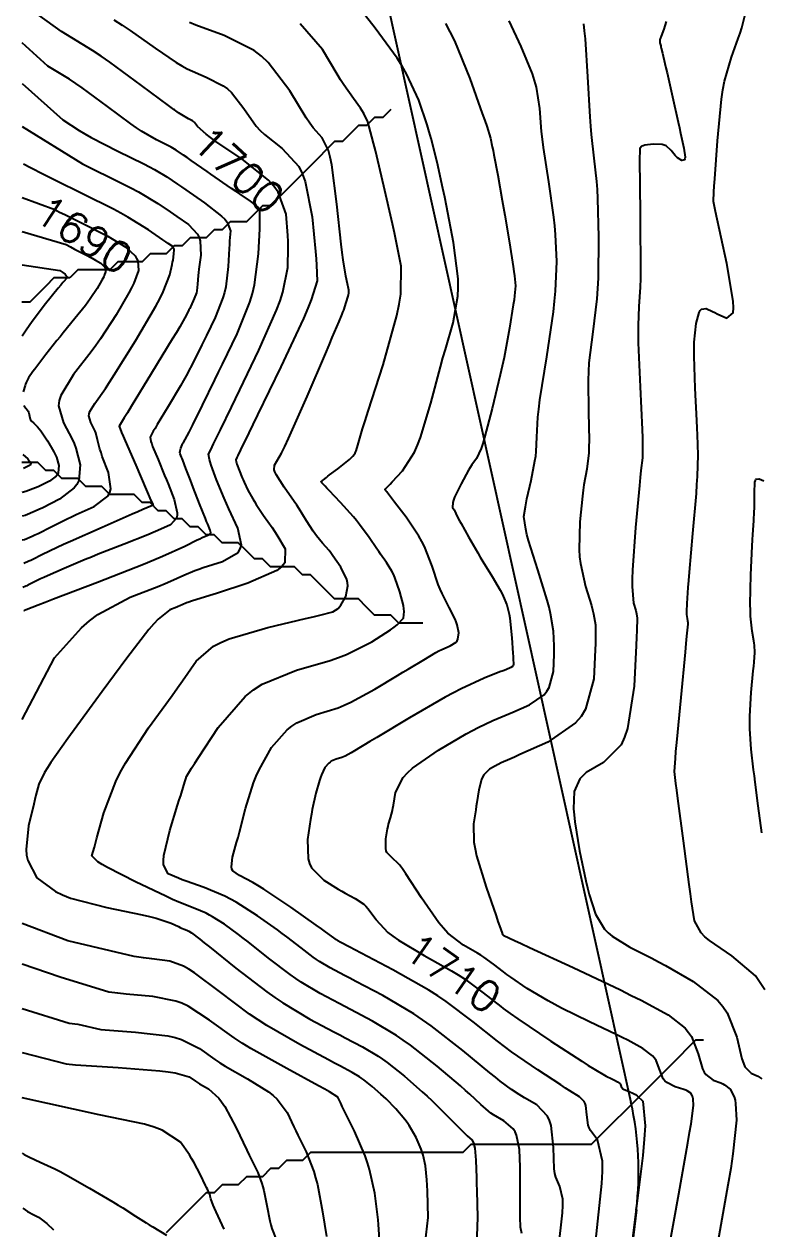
# Model space of a CAD drawing. Header units: metres. Extents: x 837117 to 838479, y 1189012 to 1191015.
# Drawn here: x 838000.2 to 838092.2, y 1190783.4 to 1190933.5 of the extents above; entities that cross this region are included whole.
import ezdxf

# ---------------------------------------------------------------- set-up
doc = ezdxf.new("R2010")
doc.units = ezdxf.units.M
doc.header["$LTSCALE"] = 0.3
for name, color, linetype in [('COTAS 10', 1, 'Continuous'), ('COTAS INT', 252, 'Continuous'), ('DRENAJE', 5, 'Continuous'), ('VIA1', 50, 'Continuous'), ('VIA2', 121, 'Continuous')]:
    doc.layers.add(name, color=color, linetype=linetype)
doc.styles.get("Standard").update_dxf_attribs({"font": 'simplex.shx'})

msp = doc.modelspace()

# ---------------------------------------------------------------- linework, layer by layer
at = {"layer": 'COTAS 10'}
for points in [[(838000, 1190846.84), (838004.03, 1190854.51), (838007.4, 1190858.28), (838008.4, 1190859.14), (838009.44, 1190859.92), (838013.45, 1190862.07), (838017.04, 1190863.47), (838017.82, 1190863.78), (838018.5, 1190864.06), (838020.16, 1190864.81), (838021.52, 1190865.4), (838022.02, 1190865.58), (838022.56, 1190865.77), (838024.95, 1190866.53), (838026.9, 1190867.67), (838027.17, 1190868.1), (838027.32, 1190868.57), (838026.88, 1190870.7), (838025.74, 1190873.11), (838025.45, 1190873.77), (838025.17, 1190874.41), (838024.22, 1190876.7), (838023.54, 1190878.55), (838023.42, 1190878.93), (838023.33, 1190879.25), (838023.24, 1190879.9), (838023.54, 1190880.52), (838023.68, 1190880.83), (838023.85, 1190881.19), (838024.71, 1190882.95), (838026.08, 1190885.77), (838026.58, 1190886.79), (838027.12, 1190887.91), (838029.51, 1190892.84), (838031.71, 1190897.83), (838032.14, 1190899), (838032.49, 1190900.07), (838033.12, 1190903.16), (838033.15, 1190905.69), (838033.13, 1190906.41), (838033.1, 1190907.14), (838032.9, 1190909.82), (838031.89, 1190912.54), (838031.35, 1190913.28), (838030.7, 1190914.02), (838027.42, 1190916.66), (838024.12, 1190918.87), (838023.46, 1190919.35), (838022.92, 1190919.76), (838021.87, 1190920.72), (838021.49, 1190921.22), (838021.37, 1190921.33), (838021.24, 1190921.43), (838020.72, 1190921.69), (838019.48, 1190922.44), (838019, 1190922.78), (838018.9, 1190922.85), (838018.22, 1190923.34), (838014.89, 1190925.85), (838010.92, 1190928.75), (838009.84, 1190929.49), (838008.76, 1190930.21), (838004.89, 1190932.55), (838000, 1190936.07)], [(838052.76, 1190933.57), (838053.31, 1190932.53), (838053.86, 1190931.4), (838055.79, 1190926.69), (838057.33, 1190922.36), (838057.64, 1190921.49), (838057.89, 1190920.75), (838058.37, 1190919.27), (838058.59, 1190918.21), (838058.68, 1190917.75), (838058.78, 1190917.21), (838059.27, 1190914.65), (838059.84, 1190911.5), (838060, 1190910.6), (838060.16, 1190909.68), (838060.73, 1190906.24), (838061.19, 1190903.27), (838061.28, 1190902.64), (838061.36, 1190902.1), (838061.48, 1190900.86), (838061.37, 1190899.64), (838061.3, 1190899.11), (838061.21, 1190898.5), (838060.74, 1190895.58), (838060.06, 1190891.94), (838059.83, 1190890.87), (838059.59, 1190889.77), (838058.59, 1190885.58), (838057.62, 1190881.97), (838057.39, 1190881.24), (838057.19, 1190880.62), (838056.61, 1190879.37), (838056.04, 1190878.58), (838055.84, 1190878.26), (838055.62, 1190877.89), (838054.69, 1190876.2), (838053.9, 1190874.54), (838053.76, 1190874.19), (838053.67, 1190873.9), (838053.65, 1190873.27), (838053.85, 1190872.97), (838053.9, 1190872.89), (838053.94, 1190872.81), (838054.06, 1190872.51), (838054.35, 1190871.89), (838054.51, 1190871.6), (838054.69, 1190871.26), (838055.63, 1190869.6), (838056.77, 1190867.63), (838057.09, 1190867.09), (838057.41, 1190866.55), (838058.57, 1190864.65), (838059.56, 1190862.96), (838059.77, 1190862.57), (838059.96, 1190862.2), (838060.42, 1190861.12), (838060.69, 1190859.96), (838060.76, 1190859.53), (838060.82, 1190859.07), (838061.02, 1190857.02), (838061.16, 1190855.1), (838061.18, 1190854.71), (838061.2, 1190854.39), (838061.23, 1190853.74), (838061.17, 1190853.54), (838061.14, 1190853.49), (838061.1, 1190853.45), (838060.91, 1190853.32), (838060.26, 1190853.05), (838059.94, 1190852.92), (838059.54, 1190852.77), (838057.59, 1190852), (838054.73, 1190850.68), (838053.75, 1190850.18), (838052.71, 1190849.61), (838048.29, 1190847.06), (838044.18, 1190844.6), (838043.33, 1190844.09), (838042.6, 1190843.66), (838041, 1190842.7), (838040.24, 1190842.28), (838040.04, 1190842.19), (838039.84, 1190842.11), (838039.15, 1190841.89), (838038.53, 1190841.64), (838038.38, 1190841.53), (838038.23, 1190841.41), (838037.74, 1190840.85), (838037.29, 1190839.95), (838037.17, 1190839.63), (838037.05, 1190839.26), (838036.6, 1190837.66), (838036.16, 1190835.65), (838036.05, 1190835.04), (838035.93, 1190834.4), (838035.54, 1190831.88), (838035.63, 1190829.47), (838035.81, 1190828.9), (838036.07, 1190828.38), (838037.59, 1190826.84), (838039.4, 1190825.72), (838039.84, 1190825.46), (838040.25, 1190825.23), (838041.51, 1190824.55), (838042.56, 1190823.83), (838042.84, 1190823.57), (838043.12, 1190823.27), (838044.06, 1190821.98), (838044.08, 1190821.94), (838045.57, 1190820.33), (838046.18, 1190819.85), (838046.88, 1190819.36), (838050.09, 1190817.46), (838053.52, 1190815.53), (838054.35, 1190815.02), (838055.12, 1190814.52), (838057.46, 1190812.79), (838059.64, 1190811.1), (838059.96, 1190810.85), (838060.83, 1190810.22), (838061.78, 1190809.55), (838065.87, 1190806.78), (838069.73, 1190804.26), (838070.54, 1190803.74), (838071.23, 1190803.31), (838072.78, 1190802.41), (838073.5, 1190802.07), (838073.66, 1190801.99), (838073.81, 1190801.92), (838074.21, 1190801.7), (838074.47, 1190801.5), (838074.52, 1190801.44), (838074.57, 1190801.37), (838074.67, 1190801.11), (838074.84, 1190800.85), (838074.93, 1190800.79), (838075.04, 1190800.73), (838075.58, 1190800.53), (838076.26, 1190800.23), (838076.45, 1190800.11), (838076.65, 1190799.97), (838077.37, 1190799.31), (838077.62, 1190796.22), (838077.52, 1190794.55), (838077.34, 1190792.52), (838076.07, 1190782.24)], [(838000, 1190911.87), (838004.07, 1190910.37), (838004.67, 1190910.06), (838005.3, 1190909.74), (838007.73, 1190908.55), (838010.08, 1190907.35), (838010.66, 1190907.04), (838011.21, 1190906.73), (838012.91, 1190905.67), (838014.07, 1190904.6), (838014.26, 1190904.29), (838014.41, 1190903.98), (838014.48, 1190902.79), (838013.9, 1190901.19), (838013.62, 1190900.62), (838013.3, 1190900), (838011.73, 1190897.27), (838009.77, 1190894.25), (838009.2, 1190893.44), (838008.61, 1190892.64), (838006.41, 1190889.83), (838004.82, 1190887.23), (838004.63, 1190886.57), (838004.55, 1190885.93), (838005.14, 1190883.79), (838006.25, 1190881.78), (838006.49, 1190881.22), (838006.7, 1190880.65), (838007.24, 1190878.56), (838007.06, 1190876.61), (838006.82, 1190876.14), (838006.5, 1190875.69), (838004.66, 1190874.28), (838002.56, 1190873.22), (838002.08, 1190872.99), (838001.64, 1190872.79), (838000.38, 1190872.27), (838000, 1190872.17)], [(838092.19, 1190832.73), (838091.72, 1190836.11), (838091.34, 1190839.04), (838091.25, 1190839.81), (838091.15, 1190840.56), (838090.85, 1190843.13), (838090.68, 1190845.7), (838090.67, 1190846.47), (838090.68, 1190847.25), (838090.87, 1190850.23), (838091.12, 1190852.89), (838091.17, 1190853.47), (838091.21, 1190853.97), (838091.29, 1190855.21), (838091.25, 1190856.09), (838091.22, 1190856.37), (838091.18, 1190856.66), (838090.96, 1190857.84), (838090.77, 1190859.7), (838090.75, 1190860.41), (838090.74, 1190861.21), (838090.82, 1190864.85), (838090.98, 1190868.44), (838091.02, 1190869.21), (838091.06, 1190869.9), (838091.17, 1190871.58), (838091.24, 1190872.77), (838091.25, 1190873.15), (838091.26, 1190873.54), (838091.26, 1190875.1), (838091.32, 1190876.4), (838091.38, 1190876.62), (838091.45, 1190876.77), (838091.84, 1190876.84), (838092.44, 1190876.58)], [(838050.09, 1190780.49), (838050.61, 1190784.82), (838050.51, 1190788.1), (838050.48, 1190788.84), (838050.44, 1190789.5), (838050.27, 1190791.25), (838049.98, 1190792.57), (838049.86, 1190792.95), (838049.72, 1190793.33), (838049.09, 1190794.79), (838048.25, 1190796.26), (838047.98, 1190796.65), (838047.7, 1190797.03), (838046.56, 1190798.36), (838045.35, 1190799.57), (838045.03, 1190799.87), (838044.71, 1190800.17), (838043.62, 1190801.13), (838042.59, 1190801.94), (838042.32, 1190802.13), (838042.05, 1190802.31), (838041.13, 1190802.86), (838039.59, 1190803.68), (838038.94, 1190804.03), (838038.18, 1190804.43), (838034.61, 1190806.34), (838030.51, 1190808.72), (838029.41, 1190809.43), (838028.34, 1190810.15), (838024.61, 1190812.94), (838021.46, 1190815.29), (838020.76, 1190815.75), (838020.12, 1190816.12), (838018.42, 1190816.75), (838016.14, 1190817.02), (838015.13, 1190817.16), (838013.97, 1190817.33), (838005.68, 1190819.26), (838000, 1190821.43)], [(838000, 1190792.82), (838000.27, 1190792.65), (838000.58, 1190792.47), (838000.91, 1190792.3), (838002.26, 1190791.7), (838004.09, 1190790.85), (838004.73, 1190790.52), (838005.42, 1190790.15), (838008.39, 1190788.47), (838011.3, 1190786.75), (838011.96, 1190786.36), (838012.55, 1190786), (838014.14, 1190784.99), (838015.44, 1190784.15), (838015.84, 1190783.9), (838016.27, 1190783.63), (838017.98, 1190782.6)]]:
    msp.add_lwpolyline(points, dxfattribs=at)
at = {"layer": 'COTAS INT'}
for points in [[(838071.46, 1190781.6), (838072.26, 1190789.04), (838072.32, 1190790.55), (838072.31, 1190791.83), (838071.7, 1190794.49), (838070.84, 1190795.64), (838070.68, 1190795.98), (838070.55, 1190796.32), (838070.36, 1190797.61), (838070.23, 1190798.75), (838070.15, 1190799.01), (838070.04, 1190799.24), (838069.47, 1190799.83), (838068.24, 1190800.59), (838067.72, 1190800.93), (838067.11, 1190801.32), (838064.28, 1190803.18), (838061, 1190805.46), (838060.12, 1190806.1), (838059.25, 1190806.76), (838056.19, 1190809.2), (838052.84, 1190811.71), (838051.79, 1190812.41), (838050.68, 1190813.11), (838046.19, 1190815.65), (838042.24, 1190817.74), (838041.46, 1190818.15), (838040.82, 1190818.49), (838039.65, 1190819.11), (838039.36, 1190819.28), (838039.27, 1190819.34), (838039.19, 1190819.4), (838038.86, 1190819.65), (838037.82, 1190820.4), (838037.29, 1190820.77), (838036.65, 1190821.22), (838033.47, 1190823.45), (838030.12, 1190825.7), (838029.39, 1190826.16), (838028.74, 1190826.55), (838027.07, 1190827.4), (838026.26, 1190827.99), (838026.14, 1190828.22), (838026.07, 1190828.49), (838026.21, 1190829.71), (838026.73, 1190831.51), (838026.9, 1190832.13), (838027.08, 1190832.82), (838027.82, 1190835.76), (838028.82, 1190838.94), (838029.16, 1190839.77), (838029.52, 1190840.59), (838031.09, 1190843.34), (838033.01, 1190845.56), (838033.6, 1190846.03), (838034.22, 1190846.45), (838036.66, 1190847.45), (838039.37, 1190848.3), (838040.15, 1190848.63), (838040.95, 1190848.99), (838043.96, 1190850.62), (838046.77, 1190852.33), (838047.45, 1190852.74), (838048.09, 1190853.13), (838050.05, 1190854.3), (838051.57, 1190855.18), (838051.94, 1190855.38), (838052.29, 1190855.55), (838053.35, 1190856.04), (838054.07, 1190856.5), (838054.21, 1190856.66), (838054.31, 1190856.84), (838054.44, 1190857.63), (838054.21, 1190858.66), (838054.09, 1190859), (838053.95, 1190859.35), (838053.21, 1190860.8), (838052.33, 1190862.56), (838052.09, 1190863.1), (838051.86, 1190863.68), (838051.08, 1190865.96), (838050.12, 1190868.38), (838049.79, 1190869.04), (838049.42, 1190869.7), (838047.85, 1190872.04), (838046.42, 1190873.91), (838046.14, 1190874.27), (838045.92, 1190874.57), (838045.52, 1190875.1), (838045.46, 1190875.19), (838045.43, 1190875.22), (838045.41, 1190875.24), (838045.31, 1190875.35), (838045.25, 1190875.45), (838045.24, 1190875.47), (838045.24, 1190875.5), (838045.29, 1190875.57), (838045.66, 1190875.95), (838045.86, 1190876.17), (838046.11, 1190876.44), (838047.38, 1190877.82), (838048.88, 1190880.16), (838049.27, 1190881.02), (838049.65, 1190881.99), (838050.95, 1190886.27), (838052.13, 1190890.78), (838052.44, 1190891.9), (838052.74, 1190892.95), (838053.73, 1190896.27), (838054.31, 1190899.58), (838054.34, 1190900.64), (838054.32, 1190901.76), (838053.76, 1190906.29), (838052.88, 1190910.82), (838052.66, 1190911.93), (838052.44, 1190912.99), (838051.72, 1190916.29), (838050.96, 1190919.24), (838050.72, 1190920.07), (838050.46, 1190920.91), (838049.42, 1190923.99), (838047.9, 1190927.27), (838047.34, 1190928.23), (838046.72, 1190929.22), (838043.99, 1190932.99), (838041.42, 1190936.24)], [(838092.54, 1190813.15), (838091.99, 1190814.06), (838091.37, 1190814.9), (838088.45, 1190817.39), (838085.64, 1190819.3), (838085.09, 1190819.78), (838084.63, 1190820.25), (838083.78, 1190821.75), (838083.43, 1190824.11), (838083.29, 1190825.12), (838083.14, 1190826.28), (838082.41, 1190831.75), (838081.73, 1190837), (838081.59, 1190838.03), (838081.48, 1190838.87), (838081.29, 1190840.37), (838081.4, 1190841.97), (838081.47, 1190842.87), (838081.57, 1190843.97), (838082.11, 1190849.6), (838082.66, 1190855.23), (838082.77, 1190856.32), (838082.85, 1190857.21), (838082.99, 1190858.73), (838082.98, 1190858.97), (838082.97, 1190859.04), (838082.96, 1190859.12), (838082.9, 1190859.43), (838082.85, 1190859.92), (838082.84, 1190860.11), (838082.84, 1190860.32), (838082.87, 1190861.28), (838083.01, 1190863.3), (838083.08, 1190864.18), (838083.17, 1190865.19), (838083.6, 1190870.02), (838084.02, 1190875), (838084.1, 1190876.13), (838084.16, 1190877.13), (838084.23, 1190879.83), (838084.15, 1190882.29), (838084.12, 1190883.15), (838084.07, 1190884.09), (838083.87, 1190888.11), (838083.73, 1190892.1), (838083.74, 1190893.02), (838083.76, 1190893.85), (838083.98, 1190896.17), (838084.38, 1190897.54), (838084.51, 1190897.78), (838084.66, 1190897.95), (838085.26, 1190898.04), (838086.05, 1190897.67), (838086.32, 1190897.54), (838086.6, 1190897.4), (838087.8, 1190896.83), (838088.6, 1190897.49), (838088.65, 1190898.13), (838088.61, 1190898.97), (838087.82, 1190903.66), (838086.41, 1190910.15), (838086.14, 1190911.37), (838086.21, 1190912.57), (838086.26, 1190913.31), (838086.32, 1190914.22), (838086.64, 1190918.95), (838087.15, 1190924.11), (838087.33, 1190925.3), (838087.53, 1190926.37), (838088.38, 1190929.35), (838089.25, 1190931.68), (838089.46, 1190932.35), (838089.67, 1190933.02), (838090.3, 1190935.51)], [(838011.42, 1190934), (838012.48, 1190933.33), (838013.48, 1190932.68), (838016.57, 1190930.49), (838019.18, 1190928.68), (838019.88, 1190928.27), (838020.57, 1190927.9), (838022.95, 1190926.88), (838025.07, 1190925.81), (838025.59, 1190925.41), (838026.08, 1190924.96), (838027.61, 1190922.95), (838029.16, 1190920.78), (838029.66, 1190920.23), (838030.2, 1190919.71), (838032.41, 1190917.99), (838034.46, 1190915.72), (838034.9, 1190914.85), (838035.27, 1190913.88), (838036.16, 1190909.48), (838036.57, 1190905.16), (838036.64, 1190904.23), (838036.7, 1190903.43), (838036.76, 1190901.49), (838036.03, 1190899.14), (838035.59, 1190898.07), (838035.05, 1190896.82), (838032.23, 1190890.79), (838029.34, 1190884.81), (838028.75, 1190883.6), (838028.26, 1190882.57), (838027.23, 1190880.46), (838026.88, 1190879.74), (838026.81, 1190879.59), (838026.75, 1190879.47), (838026.63, 1190879.21), (838026.67, 1190878.95), (838026.7, 1190878.82), (838026.75, 1190878.66), (838027.03, 1190877.91), (838027.42, 1190876.97), (838027.54, 1190876.7), (838027.66, 1190876.43), (838028.13, 1190875.43), (838028.74, 1190874.33), (838028.94, 1190873.99), (838029.16, 1190873.65), (838030.09, 1190872.28), (838031.14, 1190870.77), (838031.43, 1190870.32), (838031.72, 1190869.86), (838032.79, 1190868.11), (838032.74, 1190866.35), (838032.32, 1190865.88), (838031.73, 1190865.42), (838028.14, 1190863.83), (838024.21, 1190862.55), (838023.4, 1190862.29), (838022.71, 1190862.07), (838021.23, 1190861.61), (838020.64, 1190861.42), (838020.5, 1190861.37), (838020.38, 1190861.32), (838020.04, 1190861.18), (838019.63, 1190861), (838019.46, 1190860.93), (838019.28, 1190860.85), (838018.39, 1190860.51), (838016.94, 1190859.34), (838016.39, 1190858.75), (838015.78, 1190858.04), (838013.03, 1190854.49), (838009.98, 1190850.33), (838009.17, 1190849.24), (838008.39, 1190848.17), (838005.7, 1190844.49), (838003.58, 1190841.48), (838003.15, 1190840.82), (838002.79, 1190840.25), (838002.08, 1190838.8), (838001.72, 1190837.43), (838001.59, 1190836.9), (838001.44, 1190836.3), (838000.78, 1190833.58), (838000.48, 1190830.67), (838000.56, 1190829.96), (838000.71, 1190829.28), (838001.84, 1190827.13), (838004.14, 1190825.41), (838005.03, 1190824.99), (838006.03, 1190824.6), (838010.54, 1190823.42), (838014.96, 1190822.51), (838015.89, 1190822.29), (838016.7, 1190822.09), (838018.58, 1190821.48), (838019.49, 1190821.04), (838019.69, 1190820.95), (838019.87, 1190820.87), (838020.31, 1190820.69), (838020.61, 1190820.56), (838020.7, 1190820.52), (838020.78, 1190820.48), (838021.09, 1190820.28), (838022.13, 1190819.47), (838022.68, 1190819.04), (838023.33, 1190818.51), (838026.62, 1190815.87), (838030.48, 1190812.93), (838031.49, 1190812.22), (838032.48, 1190811.55), (838035.87, 1190809.53), (838038.84, 1190807.95), (838039.57, 1190807.56), (838040.25, 1190807.19), (838042.4, 1190806.06), (838044.35, 1190804.9), (838044.91, 1190804.51), (838045.49, 1190804.1), (838047.66, 1190802.4), (838049.86, 1190800.48), (838050.46, 1190799.93), (838051.05, 1190799.37), (838053.13, 1190797.31), (838054.82, 1190795.59), (838055.16, 1190795.25), (838055.45, 1190794.96), (838056.07, 1190794.44), (838056.3, 1190793.97), (838056.35, 1190793.73), (838056.4, 1190793.43), (838056.53, 1190791.93), (838056.62, 1190789.73), (838056.64, 1190788.98), (838056.66, 1190788.18), (838056.74, 1190784.8), (838056.61, 1190781.34)], [(838062.28, 1190782.83), (838062.12, 1190783.58), (838062.1, 1190783.98), (838062.08, 1190784.47), (838062.07, 1190786.89), (838062.08, 1190789.68), (838062.08, 1190790.39), (838062.07, 1190791.06), (838061.99, 1190793.28), (838061.62, 1190795.07), (838061.43, 1190795.47), (838061.2, 1190795.84), (838060.04, 1190796.83), (838058.74, 1190797.59), (838058.42, 1190797.82), (838058.11, 1190798.04), (838057.16, 1190798.89), (838055.81, 1190800.15), (838055.26, 1190800.64), (838054.63, 1190801.19), (838051.7, 1190803.66), (838048.38, 1190806.26), (838047.5, 1190806.89), (838046.64, 1190807.48), (838043.66, 1190809.26), (838040.92, 1190810.71), (838040.2, 1190811.09), (838039.5, 1190811.46), (838037.13, 1190812.72), (838034.77, 1190814.13), (838034.09, 1190814.59), (838033.38, 1190815.08), (838030.7, 1190817.13), (838028.16, 1190819.14), (838027.55, 1190819.62), (838026.97, 1190820.05), (838025.22, 1190821.34), (838023.73, 1190822.27), (838023.33, 1190822.49), (838022.93, 1190822.7), (838021.5, 1190823.3), (838019.51, 1190824.1), (838018.75, 1190824.44), (838017.91, 1190824.82), (838014.11, 1190826.62), (838010.62, 1190828.4), (838009.96, 1190828.78), (838009.45, 1190829.1), (838008.69, 1190829.86), (838009, 1190830.93), (838009.15, 1190831.46), (838009.32, 1190832.09), (838010.18, 1190835.2), (838011.66, 1190839.11), (838012.23, 1190840.25), (838012.87, 1190841.41), (838015.75, 1190845.81), (838018.69, 1190849.85), (838019.36, 1190850.79), (838019.97, 1190851.65), (838021.68, 1190854.13), (838023.85, 1190855.97), (838024.76, 1190856.43), (838025.79, 1190856.88), (838030.62, 1190858.32), (838035.32, 1190859.42), (838036.28, 1190859.65), (838037.08, 1190859.84), (838038.73, 1190860.27), (838039.38, 1190860.69), (838039.56, 1190860.87), (838039.73, 1190861.09), (838040.33, 1190862.15), (838040.6, 1190863.49), (838040.55, 1190863.88), (838040.46, 1190864.28), (838039.73, 1190865.81), (838038.73, 1190867.25), (838038.48, 1190867.59), (838038.24, 1190867.9), (838037.44, 1190868.83), (838036.69, 1190869.71), (838036.48, 1190870), (838036.26, 1190870.31), (838035.45, 1190871.6), (838034.51, 1190873.1), (838034.22, 1190873.54), (838033.91, 1190874.01), (838032.66, 1190875.8), (838031.65, 1190877.37), (838031.49, 1190877.69), (838031.39, 1190877.96), (838031.46, 1190878.55), (838032.33, 1190880.02), (838032.73, 1190880.85), (838033.2, 1190881.87), (838035.5, 1190887.07), (838037.79, 1190892.4), (838038.26, 1190893.5), (838038.65, 1190894.43), (838039.5, 1190896.42), (838039.88, 1190897.34), (838039.97, 1190897.59), (838040.07, 1190897.85), (838040.39, 1190898.79), (838040.62, 1190899.6), (838040.67, 1190899.78), (838040.7, 1190899.94), (838040.72, 1190900.33), (838040.63, 1190900.75), (838040.59, 1190900.93), (838040.54, 1190901.13), (838040.33, 1190902.07), (838040, 1190904.13), (838039.89, 1190905.03), (838039.77, 1190906.07), (838039.23, 1190911.06), (838038.58, 1190915.93), (838038.39, 1190916.9), (838038.19, 1190917.72), (838037.4, 1190919.31), (838036.28, 1190920.54), (838035.86, 1190921.12), (838035.4, 1190921.81), (838033.35, 1190925.18), (838030.67, 1190928.7), (838029.81, 1190929.49), (838028.9, 1190930.2), (838025.18, 1190932.07), (838021.65, 1190933.35), (838020.85, 1190933.69)], [(838066.85, 1190780.96), (838067.33, 1190785.4), (838067.36, 1190786.31), (838067.36, 1190787.07), (838066.99, 1190788.66), (838066.49, 1190789.81), (838066.39, 1190790.3), (838066.32, 1190790.87), (838066.23, 1190793.54), (838065.94, 1190796.28), (838065.73, 1190796.89), (838065.48, 1190797.43), (838064.12, 1190798.83), (838062.6, 1190799.72), (838062.25, 1190799.93), (838061.92, 1190800.13), (838060.98, 1190800.73), (838059.58, 1190801.78), (838058.98, 1190802.27), (838058.27, 1190802.84), (838054.93, 1190805.61), (838050.98, 1190808.68), (838049.89, 1190809.44), (838048.81, 1190810.17), (838044.93, 1190812.45), (838041.58, 1190814.22), (838040.83, 1190814.62), (838040.16, 1190814.97), (838038.39, 1190815.91), (838037.07, 1190816.7), (838036.68, 1190816.96), (838036.28, 1190817.24), (838034.78, 1190818.39), (838032.99, 1190819.77), (838032.42, 1190820.2), (838031.81, 1190820.64), (838029.34, 1190822.39), (838026.68, 1190824.07), (838025.96, 1190824.47), (838025.24, 1190824.83), (838022.68, 1190825.9), (838020.46, 1190826.7), (838019.95, 1190826.89), (838019.48, 1190827.07), (838018.19, 1190827.63), (838017.61, 1190828.75), (838017.61, 1190829.29), (838017.66, 1190829.92), (838018.4, 1190833.03), (838019.38, 1190836.18), (838019.58, 1190836.83), (838019.76, 1190837.39), (838020.15, 1190838.65), (838020.33, 1190839.22), (838020.36, 1190839.34), (838020.4, 1190839.45), (838020.48, 1190839.74), (838021.11, 1190840.8), (838021.5, 1190841.39), (838021.97, 1190842.12), (838024.44, 1190845.83), (838027.79, 1190849.71), (838028.83, 1190850.54), (838029.9, 1190851.26), (838034.17, 1190853.01), (838038.39, 1190854.19), (838039.44, 1190854.56), (838040.43, 1190854.96), (838043.59, 1190856.53), (838045.9, 1190858.02), (838046.36, 1190858.35), (838046.75, 1190858.65), (838047.51, 1190859.46), (838047.6, 1190860.32), (838047.57, 1190860.65), (838047.51, 1190861.03), (838047.06, 1190862.75), (838046.44, 1190864.52), (838046.26, 1190864.94), (838046.08, 1190865.32), (838045.42, 1190866.42), (838044.67, 1190867.43), (838044.44, 1190867.76), (838044.2, 1190868.11), (838043.24, 1190869.53), (838042.06, 1190871.15), (838041.68, 1190871.62), (838041.28, 1190872.1), (838039.66, 1190873.88), (838038.24, 1190875.37), (838037.97, 1190875.66), (838037.75, 1190875.9), (838037.38, 1190876.29), (838037.35, 1190876.33), (838037.34, 1190876.36), (838037.3, 1190876.41), (838037.28, 1190876.46), (838037.28, 1190876.47), (838037.28, 1190876.48), (838037.3, 1190876.52), (838037.37, 1190876.56), (838037.4, 1190876.58), (838037.43, 1190876.61), (838037.57, 1190876.72), (838037.94, 1190877.01), (838038.11, 1190877.15), (838038.32, 1190877.31), (838039.34, 1190878.08), (838040.37, 1190878.89), (838040.59, 1190879.07), (838040.78, 1190879.23), (838041.23, 1190879.64), (838041.48, 1190880.03), (838041.55, 1190880.17), (838041.61, 1190880.33), (838041.83, 1190881.04), (838042.43, 1190883.07), (838042.74, 1190884.07), (838043.12, 1190885.24), (838044.97, 1190891.04), (838046.7, 1190897.19), (838046.98, 1190898.59), (838047.19, 1190899.85), (838047.24, 1190903.31), (838046.61, 1190906.42), (838046.39, 1190907.46), (838046.14, 1190908.59), (838045.07, 1190913.31), (838044.02, 1190917.72), (838043.79, 1190918.65), (838043.59, 1190919.45), (838043.06, 1190921.29), (838042.56, 1190922.36), (838042.38, 1190922.67), (838042.18, 1190922.99), (838041.29, 1190924.21), (838040.08, 1190925.92), (838039.68, 1190926.55), (838039.24, 1190927.25), (838037.41, 1190930.32), (838034.64, 1190933.52)], [(838080.5, 1190780.39), (838081.82, 1190787.75), (838082.96, 1190794.1), (838083.18, 1190795.39), (838083.36, 1190796.49), (838083.65, 1190798.76), (838083.61, 1190799.59), (838083.58, 1190799.77), (838083.54, 1190799.93), (838083.34, 1190800.31), (838082.89, 1190800.58), (838082.69, 1190800.66), (838082.46, 1190800.75), (838081.39, 1190801.08), (838080.32, 1190801.61), (838080.09, 1190801.82), (838079.9, 1190802.06), (838079.46, 1190803.16), (838079, 1190804.35), (838078.79, 1190804.65), (838078.54, 1190804.94), (838077.35, 1190805.87), (838075.47, 1190806.89), (838074.79, 1190807.24), (838074.03, 1190807.61), (838070.72, 1190809.18), (838067.23, 1190810.88), (838066.37, 1190811.33), (838065.55, 1190811.78), (838062.95, 1190813.35), (838060.9, 1190814.75), (838060.42, 1190815.09), (838059.98, 1190815.4), (838058.72, 1190816.38), (838057.55, 1190817.25), (838057.16, 1190817.5), (838056.74, 1190817.75), (838055.02, 1190818.72), (838053.06, 1190820.24), (838052.49, 1190820.84), (838051.92, 1190821.52), (838049.76, 1190824.64), (838047.83, 1190827.63), (838047.4, 1190828.23), (838047.01, 1190828.73), (838046, 1190829.73), (838045.46, 1190830.28), (838045.37, 1190830.5), (838045.31, 1190830.76), (838045.33, 1190831.96), (838045.54, 1190833.22), (838045.6, 1190833.51), (838045.66, 1190833.79), (838045.9, 1190834.61), (838046.14, 1190835.5), (838046.21, 1190835.82), (838046.27, 1190836.18), (838046.52, 1190837.74), (838047.48, 1190839.63), (838048.01, 1190840.19), (838048.65, 1190840.77), (838051.89, 1190843.03), (838055.34, 1190845.04), (838056.11, 1190845.47), (838056.81, 1190845.84), (838058.65, 1190846.73), (838060.16, 1190847.34), (838060.64, 1190847.55), (838061.15, 1190847.76), (838063.21, 1190848.68), (838065.04, 1190849.93), (838065.4, 1190850.36), (838065.69, 1190850.83), (838066.23, 1190852.82), (838066.31, 1190854.95), (838066.31, 1190855.5), (838066.31, 1190856.04), (838066.23, 1190857.84), (838065.85, 1190860.04), (838065.66, 1190860.83), (838065.42, 1190861.7), (838064.25, 1190865.5), (838063.12, 1190869.14), (838062.91, 1190869.91), (838062.75, 1190870.57), (838062.53, 1190872.13), (838062.72, 1190873.36), (838062.81, 1190873.82), (838062.91, 1190874.34), (838063.43, 1190876.63), (838063.91, 1190879.06), (838064, 1190879.66), (838064.06, 1190880.23), (838064.12, 1190882.01), (838064.26, 1190884.5), (838064.38, 1190885.51), (838064.53, 1190886.67), (838065.37, 1190892.01), (838066.2, 1190897.64), (838066.36, 1190898.98), (838066.48, 1190900.22), (838066.65, 1190903.9), (838066.47, 1190907.28), (838066.37, 1190908.33), (838066.24, 1190909.44), (838065.62, 1190913.84), (838064.98, 1190918.12), (838064.85, 1190919.14), (838064.74, 1190920.09), (838064.5, 1190922.96), (838064.08, 1190925.62), (838063.86, 1190926.44), (838063.58, 1190927.29), (838062.18, 1190930.69), (838060.71, 1190933.88)], [(838069.94, 1190933.52), (838070.05, 1190932.65), (838070.16, 1190931.64), (838070.47, 1190926.89), (838070.74, 1190921.93), (838070.82, 1190920.78), (838070.91, 1190919.74), (838071.26, 1190916.79), (838071.57, 1190913.89), (838071.64, 1190912.86), (838071.7, 1190911.75), (838071.83, 1190906.93), (838071.77, 1190901.82), (838071.7, 1190900.52), (838071.61, 1190899.27), (838071.12, 1190895.15), (838070.64, 1190891.3), (838070.57, 1190890.22), (838070.52, 1190889.14), (838070.56, 1190885.15), (838070.66, 1190881.61), (838070.64, 1190880.8), (838070.61, 1190880.06), (838070.36, 1190878.04), (838070.01, 1190876.1), (838069.91, 1190875.42), (838069.82, 1190874.67), (838069.49, 1190871.46), (838069.41, 1190868.02), (838069.47, 1190867.13), (838069.57, 1190866.28), (838070.22, 1190863.42), (838070.94, 1190861.06), (838071.09, 1190860.52), (838071.21, 1190860.03), (838071.45, 1190858.66), (838071.46, 1190856.98), (838071.45, 1190856.3), (838071.42, 1190855.52), (838071.24, 1190851.9), (838070.21, 1190848.12), (838069.65, 1190847.23), (838068.97, 1190846.41), (838065.5, 1190844.04), (838062.03, 1190842.48), (838061.34, 1190842.17), (838060.77, 1190841.92), (838059.71, 1190841.45), (838059.31, 1190841.26), (838059.16, 1190841.18), (838058.99, 1190841.09), (838058.25, 1190840.65), (838057.52, 1190839.95), (838057.37, 1190839.68), (838057.23, 1190839.39), (838056.9, 1190838.07), (838056.67, 1190836.5), (838056.6, 1190836.05), (838056.53, 1190835.59), (838056.24, 1190833.86), (838056.3, 1190831.57), (838056.44, 1190830.75), (838056.64, 1190829.85), (838057.82, 1190825.95), (838059.06, 1190822.38), (838059.3, 1190821.69), (838059.5, 1190821.14), (838059.81, 1190820.23), (838059.83, 1190820.17), (838059.84, 1190820.15), (838059.85, 1190820.14), (838059.88, 1190820.08), (838059.91, 1190820.03), (838059.92, 1190820.02), (838059.93, 1190820.01), (838059.95, 1190819.99), (838059.97, 1190819.98), (838059.97, 1190819.98), (838059.98, 1190819.97), (838059.99, 1190819.96), (838060, 1190819.95), (838060, 1190819.95), (838060.01, 1190819.95), (838060.03, 1190819.93), (838061.37, 1190819.31), (838062.2, 1190818.93), (838063.24, 1190818.45), (838068.66, 1190815.94), (838074.57, 1190813.15), (838075.91, 1190812.48), (838077.13, 1190811.87), (838080.49, 1190810.04), (838082.61, 1190808.39), (838083.05, 1190807.87), (838083.42, 1190807.34), (838084.25, 1190805.21), (838084.79, 1190803.31), (838084.99, 1190802.93), (838085.2, 1190802.6), (838086.12, 1190801.92), (838087.08, 1190801.57), (838087.32, 1190801.45), (838087.54, 1190801.32), (838088.25, 1190800.78), (838088.75, 1190799.82), (838088.84, 1190799.43), (838088.91, 1190798.99), (838089.01, 1190796.94), (838088.57, 1190792.73), (838088.3, 1190790.92), (838087.96, 1190788.83), (838086.2, 1190778.95)], [(838080.25, 1190933.8), (838080.1, 1190933.28), (838079.98, 1190932.85), (838079.65, 1190931.98), (838079.49, 1190931.64), (838079.46, 1190931.55), (838079.45, 1190931.46), (838079.47, 1190931.15), (838079.58, 1190930.77), (838079.61, 1190930.64), (838079.65, 1190930.49), (838079.81, 1190929.85), (838080.11, 1190928.58), (838080.23, 1190928.03), (838080.38, 1190927.4), (838081.05, 1190924.42), (838081.74, 1190921.28), (838081.9, 1190920.56), (838082.05, 1190919.9), (838082.46, 1190918.03), (838082.61, 1190916.9), (838082.6, 1190916.71), (838082.56, 1190916.56), (838082.19, 1190916.48), (838081.67, 1190916.83), (838081.53, 1190916.96), (838081.39, 1190917.1), (838080.88, 1190917.75), (838080.24, 1190918.31), (838080, 1190918.41), (838079.75, 1190918.48), (838078.63, 1190918.53), (838077.6, 1190918.38), (838077.4, 1190918.32), (838077.24, 1190918.26), (838076.96, 1190918), (838076.94, 1190916.42), (838076.95, 1190915.52), (838076.96, 1190914.42), (838077.03, 1190908.81), (838077.06, 1190903), (838077.05, 1190901.78), (838077.03, 1190900.72), (838076.87, 1190898.29), (838076.75, 1190895.94), (838076.76, 1190894.93), (838076.78, 1190893.77), (838077, 1190888.29), (838077.25, 1190882.98), (838077.29, 1190881.94), (838077.31, 1190881.07), (838077.3, 1190879.45), (838077.1, 1190877.86), (838077.02, 1190877.01), (838076.92, 1190875.98), (838076.45, 1190870.78), (838076.07, 1190865.47), (838076.03, 1190864.36), (838076.01, 1190863.42), (838076.18, 1190861.33), (838076.47, 1190860.41), (838076.52, 1190860.2), (838076.57, 1190860.01), (838076.66, 1190859.48), (838076.62, 1190857.92), (838076.58, 1190857.09), (838076.53, 1190856.08), (838076.25, 1190850.98), (838075.45, 1190845.73), (838075.07, 1190844.63), (838074.63, 1190843.68), (838072.46, 1190841.5), (838070.3, 1190840.23), (838069.87, 1190839.84), (838069.51, 1190839.44), (838068.79, 1190837.87), (838068.73, 1190835.72), (838068.79, 1190834.95), (838068.87, 1190834.11), (838069.45, 1190830.47), (838070.23, 1190826.75), (838070.45, 1190825.86), (838070.67, 1190825.04), (838071.45, 1190822.6), (838072.58, 1190820.73), (838073.02, 1190820.27), (838073.51, 1190819.84), (838075.71, 1190818.49), (838078.48, 1190817.12), (838079.32, 1190816.67), (838080.19, 1190816.19), (838083.63, 1190814.22), (838086.68, 1190811.83), (838087.31, 1190811.09), (838087.85, 1190810.32), (838089.05, 1190807.25), (838089.69, 1190804.56), (838089.88, 1190804.03), (838090.08, 1190803.59), (838090.85, 1190802.77), (838091.7, 1190802.4), (838091.95, 1190802.24), (838092.2, 1190802.07)], [(838000.22, 1190860.41), (838000.26, 1190860.43), (838000.3, 1190860.45), (838000.5, 1190860.54), (838002, 1190861.12), (838002.86, 1190861.46), (838003.92, 1190861.86), (838009.37, 1190863.96), (838015.13, 1190866.21), (838016.39, 1190866.72), (838017.5, 1190867.18), (838020.27, 1190868.44), (838021.82, 1190869.21), (838022.15, 1190869.37), (838022.44, 1190869.5), (838023.14, 1190869.79), (838023.44, 1190869.97), (838023.48, 1190870.03), (838023.51, 1190870.11), (838023.44, 1190870.44), (838023.12, 1190871.18), (838022.98, 1190871.5), (838022.83, 1190871.89), (838022.11, 1190873.72), (838021.33, 1190875.73), (838021.14, 1190876.22), (838020.96, 1190876.68), (838020.41, 1190878.1), (838020.02, 1190879.14), (838019.94, 1190879.35), (838019.87, 1190879.53), (838019.71, 1190879.93), (838019.67, 1190880.15), (838019.68, 1190880.23), (838019.69, 1190880.31), (838019.79, 1190880.66), (838019.95, 1190881.06), (838020, 1190881.18), (838020.06, 1190881.29), (838020.3, 1190881.72), (838020.8, 1190882.64), (838021.02, 1190883.07), (838021.27, 1190883.57), (838022.48, 1190886.02), (838024.01, 1190889.17), (838024.47, 1190890.12), (838024.95, 1190891.1), (838026.78, 1190894.89), (838028.37, 1190898.85), (838028.69, 1190899.93), (838028.96, 1190901.01), (838029.47, 1190904.84), (838029.6, 1190907.96), (838029.62, 1190908.59), (838029.63, 1190908.98), (838029.64, 1190909.12), (838029.64, 1190910.17), (838029.43, 1190910.6), (838029.32, 1190910.73), (838029.18, 1190910.87), (838028.45, 1190911.41), (838027.15, 1190912.28), (838026.65, 1190912.62), (838026.08, 1190913.01), (838023.52, 1190914.78), (838023.05, 1190915.11), (838021.06, 1190916.5), (838020.55, 1190916.85), (838020.12, 1190917.14), (838019.21, 1190917.77), (838018.59, 1190918.13), (838018.34, 1190918.27), (838018.06, 1190918.41), (838016.75, 1190919.06), (838014.88, 1190920.15), (838014.24, 1190920.57), (838013.55, 1190921.05), (838010.62, 1190923.22), (838007.49, 1190925.52), (838006.67, 1190926.08), (838005.88, 1190926.61), (838003.22, 1190928.25), (838000, 1190931.15)], [(838000, 1190926.08), (838005.09, 1190921.54), (838007.09, 1190920.21), (838007.8, 1190919.8), (838008.58, 1190919.37), (838011.93, 1190917.67), (838015.18, 1190916.06), (838015.88, 1190915.7), (838016.51, 1190915.37), (838018.05, 1190914.46), (838019.38, 1190913.55), (838019.86, 1190913.22), (838020.39, 1190912.85), (838022.73, 1190911.23), (838024.85, 1190909.56), (838025.24, 1190909.17), (838025.56, 1190908.8), (838025.98, 1190907.71), (838025.86, 1190906.48), (838025.83, 1190906.02), (838025.8, 1190905.52), (838025.69, 1190903.28), (838025.37, 1190900.75), (838025.21, 1190900.05), (838025.01, 1190899.37), (838024.06, 1190896.94), (838022.96, 1190894.67), (838022.68, 1190894.09), (838022.4, 1190893.52), (838021.48, 1190891.64), (838020.46, 1190889.68), (838020.12, 1190889.07), (838019.75, 1190888.42), (838018.21, 1190885.85), (838016.83, 1190883.58), (838016.56, 1190883.12), (838016.34, 1190882.75), (838015.94, 1190882.02), (838016.04, 1190881.46), (838016.14, 1190881.18), (838016.26, 1190880.85), (838016.93, 1190879.22), (838017.76, 1190877.26), (838017.98, 1190876.72), (838018.2, 1190876.19), (838018.95, 1190874.26), (838019.32, 1190872.6), (838019.3, 1190872.24), (838019.22, 1190871.92), (838018.48, 1190871.09), (838016.92, 1190870.38), (838016.33, 1190870.13), (838015.67, 1190869.86), (838012.7, 1190868.69), (838009.47, 1190867.43), (838008.65, 1190867.09), (838007.85, 1190866.77), (838005.23, 1190865.66), (838003.16, 1190864.74), (838002.7, 1190864.53), (838002.3, 1190864.35), (838001.29, 1190863.86), (838000.7, 1190863.57), (838000.57, 1190863.5), (838000.45, 1190863.45), (838000.1, 1190863.3)], [(838000, 1190920.71), (838007.51, 1190916.08), (838012.45, 1190913.64), (838013.53, 1190913.08), (838014.48, 1190912.57), (838016.89, 1190911.15), (838018.45, 1190910.08), (838018.88, 1190909.79), (838019.29, 1190909.51), (838020.75, 1190908.5), (838021.85, 1190907.31), (838022.04, 1190906.91), (838022.18, 1190906.48), (838022.25, 1190904.69), (838022.03, 1190902.93), (838021.99, 1190902.52), (838021.95, 1190902.15), (838021.87, 1190901.08), (838021.77, 1190900.25), (838021.71, 1190900.02), (838021.65, 1190899.79), (838021.33, 1190898.99), (838020.97, 1190898.25), (838020.88, 1190898.05), (838020.79, 1190897.87), (838020.49, 1190897.25), (838019.65, 1190895.78), (838019.22, 1190895.06), (838018.7, 1190894.21), (838016.12, 1190889.99), (838013.6, 1190885.86), (838013.12, 1190885.07), (838012.73, 1190884.43), (838012.1, 1190883.39), (838012.4, 1190882.61), (838012.6, 1190882.14), (838012.84, 1190881.55), (838014.15, 1190878.52), (838015.47, 1190875.49), (838015.72, 1190874.9), (838015.93, 1190874.43), (838016.27, 1190873.64), (838016.28, 1190873.57), (838016.28, 1190873.56), (838016.28, 1190873.54), (838016.25, 1190873.51), (838016.19, 1190873.49), (838016.17, 1190873.48), (838016.14, 1190873.47), (838016.03, 1190873.42), (838015.02, 1190872.99), (838014.43, 1190872.73), (838013.7, 1190872.41), (838009.97, 1190870.78), (838006.01, 1190869.03), (838005.15, 1190868.64), (838004.38, 1190868.28), (838002.46, 1190867.36), (838001.34, 1190866.79), (838001.08, 1190866.67), (838000.85, 1190866.56), (838000.19, 1190866.29)], [(838000, 1190869.21), (838000.28, 1190869.28), (838001.25, 1190869.68), (838001.6, 1190869.84), (838001.98, 1190870.02), (838003.63, 1190870.85), (838005.59, 1190871.84), (838006.17, 1190872.11), (838006.75, 1190872.39), (838008.99, 1190873.4), (838010.69, 1190874.67), (838010.93, 1190875.11), (838011.07, 1190875.58), (838010.78, 1190877.62), (838009.99, 1190879.63), (838009.83, 1190880.09), (838009.69, 1190880.51), (838009.39, 1190881.68), (838009.17, 1190882.55), (838009.08, 1190882.78), (838008.99, 1190883.02), (838008.54, 1190883.83), (838008.31, 1190884.68), (838008.34, 1190884.93), (838008.42, 1190885.2), (838009.05, 1190886.23), (838010.38, 1190888.08), (838010.89, 1190888.87), (838011.48, 1190889.77), (838014.11, 1190894.01), (838016.64, 1190898.32), (838017.15, 1190899.27), (838017.57, 1190900.11), (838018.42, 1190902.25), (838018.69, 1190903.53), (838018.75, 1190903.82), (838018.8, 1190904.09), (838018.92, 1190904.84), (838018.95, 1190905.34), (838018.94, 1190905.45), (838018.92, 1190905.54), (838018.78, 1190905.76), (838018.19, 1190906.16), (838017.89, 1190906.37), (838017.53, 1190906.61), (838015.73, 1190907.85), (838013.15, 1190909.44), (838012.3, 1190909.92), (838011.39, 1190910.41), (838007.62, 1190912.31), (838004.09, 1190914.03), (838003.33, 1190914.4), (838002.66, 1190914.73), (838001.05, 1190915.56), (838000.18, 1190916.02)], [(838000, 1190907.65), (838005.47, 1190906.01), (838006.02, 1190905.72), (838006.51, 1190905.45), (838007.84, 1190904.78), (838008.73, 1190904.33), (838008.95, 1190904.21), (838009.15, 1190904.09), (838009.8, 1190903.69), (838010.23, 1190903.29), (838010.31, 1190903.18), (838010.36, 1190903.06), (838010.39, 1190902.61), (838010.23, 1190902.17), (838010.17, 1190902.01), (838010.06, 1190901.79), (838009.94, 1190901.56), (838009.35, 1190900.53), (838008.49, 1190899.25), (838008.2, 1190898.85), (838007.89, 1190898.44), (838006.56, 1190896.79), (838005.12, 1190895.03), (838004.72, 1190894.54), (838004.33, 1190894.06), (838002.96, 1190892.32), (838001.81, 1190890.82), (838001.56, 1190890.49), (838001.34, 1190890.19), (838000.81, 1190889.43), (838000.5, 1190888.83), (838000.43, 1190888.64), (838000.36, 1190888.44), (838000.13, 1190887.65)], [(838000, 1190903.48), (838004.69, 1190902.77), (838005.07, 1190902.53), (838005.36, 1190902.32), (838005.66, 1190901.9), (838005.08, 1190901.29), (838004.81, 1190900.97), (838004.49, 1190900.58), (838002.93, 1190898.63), (838001.26, 1190896.42), (838000.86, 1190895.87), (838000.49, 1190895.35), (838000, 1190894.61)], [(838000.22, 1190885.95), (838000.27, 1190885.87), (838000.51, 1190885.58), (838000.73, 1190885.25), (838000.78, 1190885.15), (838000.82, 1190885.05), (838000.91, 1190884.64), (838001.01, 1190884.25), (838001.06, 1190884.16), (838001.13, 1190884.07), (838001.44, 1190883.78), (838001.93, 1190883.29), (838002.11, 1190883.07), (838002.31, 1190882.82), (838003.15, 1190881.58), (838003.96, 1190880.2), (838004.13, 1190879.86), (838004.27, 1190879.53), (838004.59, 1190878.47), (838004.5, 1190877.58), (838004.4, 1190877.36), (838004.25, 1190877.16), (838003.41, 1190876.52), (838002.31, 1190875.99), (838001.99, 1190875.85), (838001.67, 1190875.71), (838000.47, 1190875.26), (838000, 1190875.14)], [(838000.07, 1190879.88), (838000.7, 1190879.3), (838001.09, 1190878.8), (838001.06, 1190878.67), (838000.98, 1190878.55), (838000.18, 1190878.12)], [(838044.53, 1190782.06), (838044.42, 1190783.92), (838044.36, 1190784.53), (838044.29, 1190785.18), (838043.94, 1190787.83), (838043.29, 1190790.79), (838043.03, 1190791.62), (838042.74, 1190792.47), (838041.41, 1190795.57), (838040.15, 1190798.14), (838039.9, 1190798.64), (838039.7, 1190799.05), (838039.34, 1190799.8), (838038.31, 1190800.44), (838037.7, 1190800.79), (838036.93, 1190801.21), (838032.97, 1190803.35), (838028.51, 1190805.87), (838027.43, 1190806.54), (838026.42, 1190807.19), (838023.35, 1190809.4), (838020.67, 1190811.14), (838019.91, 1190811.49), (838019.14, 1190811.77), (838016.28, 1190812.33), (838012.97, 1190812.62), (838011.92, 1190812.75), (838010.8, 1190812.89), (838004.72, 1190814.74), (838000, 1190816.35)], [(838000, 1190810.86), (838005.86, 1190809), (838006.92, 1190808.89), (838009.8, 1190808.23), (838014.13, 1190807.91), (838018.15, 1190807.43), (838019.06, 1190807.22), (838019.87, 1190806.98), (838022.09, 1190805.87), (838024.01, 1190804.49), (838024.64, 1190804.08), (838025.31, 1190803.67), (838028.09, 1190802.09), (838030.71, 1190800.45), (838031.28, 1190799.99), (838031.78, 1190799.54), (838033.01, 1190797.88), (838033.85, 1190796.12), (838034.11, 1190795.6), (838034.37, 1190795.06), (838035.38, 1190793), (838036.34, 1190790.52), (838036.57, 1190789.73), (838036.79, 1190788.9), (838037.44, 1190785.49), (838037.91, 1190782.45)], [(838000, 1190805.36), (838005.48, 1190803.93), (838006.63, 1190803.84), (838011.98, 1190803.49), (838017.16, 1190803.08), (838018.2, 1190802.96), (838019.08, 1190802.83), (838020.83, 1190802.33), (838021.59, 1190801.78), (838021.84, 1190801.62), (838022.11, 1190801.46), (838023.22, 1190800.83), (838024.49, 1190799.69), (838024.86, 1190799.2), (838025.24, 1190798.64), (838026.69, 1190795.97), (838028.01, 1190793.2), (838028.31, 1190792.56), (838028.58, 1190791.99), (838029.35, 1190790.42), (838029.87, 1190789.06), (838030, 1190788.63), (838030.12, 1190788.17), (838030.48, 1190786.31), (838030.85, 1190784.39), (838030.99, 1190783.9), (838031.13, 1190783.43), (838031.75, 1190781.86)], [(838025.18, 1190783.34), (838024.16, 1190785.51), (838023.96, 1190785.96), (838023.8, 1190786.33), (838023.51, 1190787.13), (838023.45, 1190787.45), (838023.43, 1190787.53), (838023.41, 1190787.61), (838023.32, 1190787.84), (838023.09, 1190788.32), (838022.98, 1190788.54), (838022.85, 1190788.81), (838022.23, 1190790.13), (838021.39, 1190791.71), (838021.12, 1190792.16), (838020.85, 1190792.6), (838019.74, 1190794.19), (838017.46, 1190795.69), (838016.44, 1190796.07), (838015.26, 1190796.43), (838009.61, 1190797.59), (838000, 1190799.7)], [(838000.07, 1190785.98), (838000.39, 1190785.75), (838000.68, 1190785.56), (838001.44, 1190785.14), (838002.02, 1190784.84), (838002.2, 1190784.73), (838002.38, 1190784.6), (838003.07, 1190784.04), (838003.92, 1190783.27)]]:
    msp.add_lwpolyline(points, dxfattribs=at)
at = {"layer": 'DRENAJE'}
for points in [[(838045.93, 1190922.84, 0), (838044.93, 1190921.84, 0), (838043.93, 1190921.84, 0), (838042.93, 1190920.84, 0), (838041.93, 1190920.84, 0), (838040.93, 1190919.84, 0), (838039.93, 1190918.84, 0), (838038.93, 1190918.84, 0), (838037.93, 1190917.84, 0), (838036.93, 1190916.84, 0), (838035.93, 1190915.84, 0), (838034.93, 1190914.84, 0), (838033.94, 1190913.84, 0), (838032.94, 1190912.84, 0), (838031.94, 1190911.85, 0), (838030.94, 1190910.85, 0), (838029.94, 1190910.85, 0), (838028.94, 1190909.85, 0), (838027.94, 1190908.85, 0), (838026.94, 1190908.85, 0), (838025.94, 1190908.85, 0), (838024.94, 1190907.85, 0), (838023.94, 1190907.85, 0), (838022.94, 1190906.85, 0), (838021.94, 1190906.85, 0), (838020.94, 1190906.85, 0), (838019.94, 1190905.85, 0), (838018.94, 1190905.85, 0), (838017.94, 1190904.85, 0), (838016.94, 1190904.85, 0), (838015.94, 1190904.85, 0), (838014.94, 1190903.85, 0), (838013.94, 1190903.85, 0), (838012.94, 1190903.85, 0), (838011.94, 1190903.85, 0), (838010.94, 1190902.85, 0), (838009.94, 1190902.85, 0), (838008.94, 1190902.85, 0), (838007.94, 1190902.85, 0), (838006.94, 1190902.85, 0), (838005.94, 1190901.85, 0)], [(838005.94, 1190901.85, 0), (838004.95, 1190901.85, 0), (838003.95, 1190901.85, 0), (838002.95, 1190900.85, 0), (838001.95, 1190899.85, 0), (838000.95, 1190898.85, 0), (837999.95, 1190898.85, 0)], [(838049.93, 1190858.86, 0), (838048.93, 1190858.86, 0), (838047.93, 1190858.86, 0), (838046.93, 1190858.86, 0), (838045.93, 1190859.86, 0), (838044.93, 1190859.86, 0), (838043.93, 1190859.86, 0), (838042.93, 1190860.86, 0), (838041.93, 1190861.86, 0), (838040.93, 1190861.86, 0), (838039.93, 1190861.86, 0), (838038.93, 1190861.86, 0), (838037.93, 1190862.86, 0), (838036.93, 1190863.86, 0), (838035.93, 1190864.86, 0), (838034.93, 1190864.86, 0), (838033.94, 1190865.86, 0), (838032.94, 1190865.86, 0), (838031.94, 1190865.86, 0), (838030.94, 1190865.86, 0), (838029.94, 1190866.86, 0), (838028.94, 1190866.86, 0), (838027.94, 1190867.86, 0), (838026.94, 1190868.86, 0), (838025.94, 1190868.86, 0), (838024.94, 1190868.86, 0), (838023.94, 1190869.86, 0), (838022.94, 1190869.86, 0), (838021.94, 1190870.86, 0), (838020.94, 1190870.86, 0), (838019.94, 1190871.86, 0), (838018.94, 1190871.86, 0), (838017.94, 1190872.86, 0), (838016.94, 1190872.86, 0), (838015.94, 1190873.86, 0), (838014.94, 1190873.86, 0), (838013.94, 1190874.86, 0), (838012.94, 1190874.86, 0), (838011.94, 1190874.86, 0), (838010.94, 1190874.86, 0), (838009.94, 1190875.86, 0), (838008.94, 1190875.86, 0), (838007.94, 1190875.86, 0), (838006.94, 1190876.86, 0), (838005.94, 1190876.86, 0), (838004.95, 1190876.86, 0), (838003.95, 1190877.86, 0), (838002.95, 1190877.86, 0), (838001.95, 1190878.86, 0), (838000.95, 1190878.86, 0), (837999.95, 1190878.86, 0)], [(838084.92, 1190806.88, 0), (838083.92, 1190806.88, 0), (838082.92, 1190805.88, 0), (838081.92, 1190804.88, 0), (838080.92, 1190803.88, 0), (838079.92, 1190802.88, 0), (838078.92, 1190801.88, 0), (838077.92, 1190800.88, 0), (838076.92, 1190799.88, 0), (838075.92, 1190798.88, 0), (838074.92, 1190797.88, 0), (838073.92, 1190796.88, 0), (838072.92, 1190795.88, 0), (838071.92, 1190794.88, 0), (838070.92, 1190793.88, 0), (838069.92, 1190793.88, 0), (838068.92, 1190793.88, 0), (838067.92, 1190793.88, 0), (838066.92, 1190793.88, 0), (838065.92, 1190793.88, 0), (838064.92, 1190793.88, 0), (838063.93, 1190793.88, 0), (838062.93, 1190793.88, 0), (838061.93, 1190793.88, 0), (838060.93, 1190793.88, 0), (838059.93, 1190793.88, 0), (838058.93, 1190793.88, 0), (838057.93, 1190793.88, 0), (838056.93, 1190793.88, 0), (838055.93, 1190793.88, 0), (838054.93, 1190792.89, 0), (838053.93, 1190792.89, 0), (838052.93, 1190792.89, 0), (838051.93, 1190792.89, 0), (838050.93, 1190792.89, 0), (838049.93, 1190792.89, 0), (838048.93, 1190792.89, 0), (838047.93, 1190792.89, 0), (838046.93, 1190792.89, 0), (838045.93, 1190792.89, 0), (838044.93, 1190792.89, 0), (838043.93, 1190792.89, 0), (838042.93, 1190792.89, 0), (838041.93, 1190792.89, 0), (838040.93, 1190792.89, 0), (838039.93, 1190792.89, 0), (838038.93, 1190792.89, 0), (838037.93, 1190792.89, 0), (838036.93, 1190792.89, 0), (838035.93, 1190792.89, 0), (838034.93, 1190791.89, 0), (838033.94, 1190791.89, 0), (838032.94, 1190791.89, 0), (838031.94, 1190790.89, 0), (838030.94, 1190790.89, 0), (838029.94, 1190789.89, 0), (838028.94, 1190789.89, 0), (838027.94, 1190789.89, 0), (838026.94, 1190788.89, 0), (838025.94, 1190788.89, 0), (838024.94, 1190788.89, 0), (838023.94, 1190787.89, 0), (838022.94, 1190787.89, 0), (838021.94, 1190786.89, 0), (838020.94, 1190785.89, 0), (838019.94, 1190784.89, 0), (838018.94, 1190783.89, 0), (838017.94, 1190782.89, 0)]]:
    msp.add_polyline3d(points, dxfattribs=at)
at = {"layer": 'VIA1'}
msp.add_arc((838066.99, 1190912.85), 40, 6.6837, 90.1308, dxfattribs=at)
at = {"layer": 'VIA2'}
for p, q in [((838041.85, 1190952.65), (838075.87, 1190799.16)), ((838076.54, 1190785.77), (838070.97, 1190739.11))]:
    msp.add_line(p, q, dxfattribs=at)
msp.add_arc((838036.82, 1190790.51), 40, 353.1955, 12.4967, dxfattribs=at)

# ---------------------------------------------------------------- texts
at = {"layer": 'COTAS 10', "char_height": 3.8, "attachment_point": 7}
for s, insert, rotation in [('1700', (838020.93, 1190918.39), 317.0164), ('1690', (838001.21, 1190909.24), 326.6691), ('1710', (838047.26, 1190817.42), 325.0845)]:
    msp.add_mtext(s, dxfattribs=dict(at, insert=insert, rotation=rotation))

doc.saveas('drawing.dxf')
